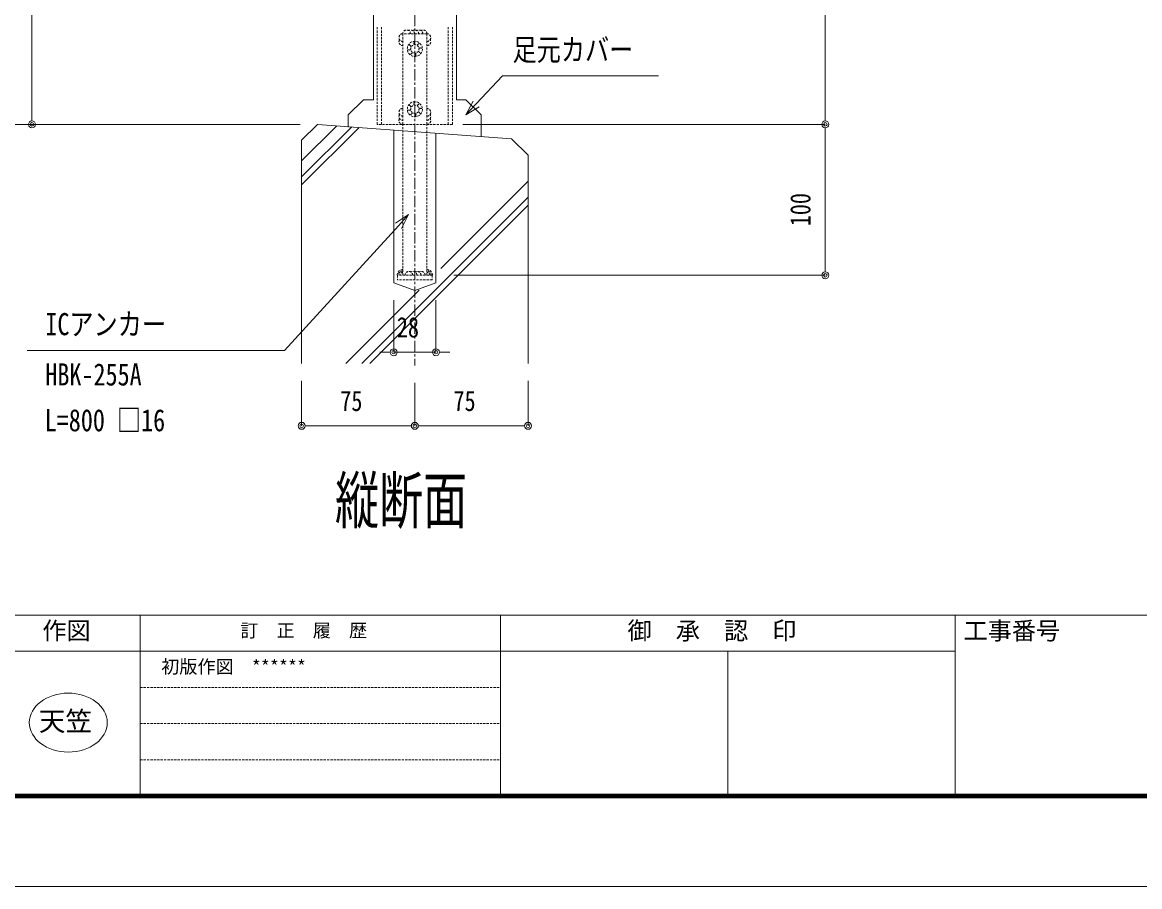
# Model space of a CAD drawing. Units: millimetres, scale not verified. Extents: x -3580 to 3580, y -1188 to 1188.
# Drawn here: x -2302 to -1562, y -1188 to -615 of the extents above; entities that cross this region are included whole.
import ezdxf
from ezdxf.enums import TextEntityAlignment as Align

# ---------------------------------------------------------------- set-up
doc = ezdxf.new("R2010")
doc.units = ezdxf.units.MM
doc.header["$LTSCALE"] = 6
doc.linetypes.add('USER1', pattern=[2, 1.25, -0.25, 0.25, -0.25])
doc.linetypes.add('USER3', pattern=[0.375, 0.25, -0.125])
for name, color, linetype, lineweight in [('0-0_0', 7, 'Continuous', 18), ('0-1_DEFPOINTS', 7, 'Continuous', 18), ('0-3_アンカー', 4, 'USER3', 18), ('0-4_WAKU', 7, 'Continuous', 18), ('0-7_2躯体線', 4, 'Continuous', 18), ('0-8_3中心線', 2, 'USER1', 18), ('0-A_1手摺寸法', 3, 'Continuous', 18)]:
    doc.layers.add(name, color=color, linetype=linetype, lineweight=lineweight)
doc.layers.add('0-2_MOJI', color=7, linetype='Continuous')
doc.styles.add('ＭＳ ゴシック', font='')
doc.styles.get('ＭＳ ゴシック').set_extended_font_data('MS Gothic')

msp = doc.modelspace()

# ---------------------------------------------------------------- linework, layer by layer
at = {"layer": '0-0_0'}
for p, q in [((-2069.39, 162.372), (-2069.39, -666.702)), ((-2014.39, 162.372), (-2014.39, -666.702)), ((-2086.017, -676.702), (-2076.017, -666.702)), ((-2076.017, -666.702), (-2069.39, -666.702)), ((-2014.39, -666.702), (-2008.017, -666.702)), ((-1998.017, -676.702), (-2008.017, -666.702)), ((-2086.017, -676.702), (-2086.017, -684.799)), ((-1998.017, -676.702), (-1998.017, -690.62))]:
    msp.add_line(p, q, dxfattribs=at)
at = {"layer": '0-0_0', "lineweight": 9}
for p, q in [((-2008.017, -676.702), (-2001.187, -669.398)), ((-2295.6, -680.606), (-2295.6, -678.306)), ((-1769.915, -680.606), (-1769.915, -678.306)), ((-1769.915, -685.206), (-1769.915, -687.506)), ((-2045.993, -742.726), (-2052.737, -750.11)), ((-1769.915, -780.606), (-1769.915, -778.306)), ((-2058.19, -833.885), (-2060.49, -833.885)), ((-2025.59, -833.885), (-2023.29, -833.885)), ((-2114.59, -882.652), (-2112.29, -882.652)), ((-2044.19, -882.652), (-2046.49, -882.652)), ((-2039.59, -882.652), (-2037.29, -882.652)), ((-1969.19, -882.652), (-1971.49, -882.652))]:
    msp.add_line(p, q, dxfattribs=at)
at = {"layer": '0-0_0'}
for points in [[(-2001.187, -669.398), (-1983.849, -650.852), (-1880.42, -650.852)], [(-2052.737, -750.11), (-2128.183, -832.705), (-2298.738, -832.705)]]:
    msp.add_lwpolyline(points, dxfattribs=at)
at = {"layer": '0-0_0', "lineweight": 9}
for points in [[(-1999.23, -671.227), (-2008.017, -676.702), (-2003.145, -667.568)], [(-2050.759, -751.917), (-2045.993, -742.726), (-2054.715, -748.302)]]:
    msp.add_lwpolyline(points, dxfattribs=at)
for centre, radius in [((-2295.6, -682.906), 2.3), ((-1769.915, -682.906), 2.3), ((-1769.915, -682.906), 2.3), ((-2295.6, -682.906), 1.15), ((-1769.915, -682.906), 1.15), ((-1769.915, -682.906), 1.15), ((-1769.915, -782.906), 2.3), ((-1769.915, -782.906), 1.15), ((-2055.89, -833.885), 2.3), ((-2055.89, -833.885), 1.15), ((-2027.89, -833.885), 2.3), ((-2027.89, -833.885), 1.15), ((-2116.89, -882.652), 2.3), ((-2041.89, -882.652), 2.3), ((-2041.89, -882.652), 2.3), ((-1966.89, -882.652), 2.3), ((-2116.89, -882.652), 1.15), ((-2041.89, -882.652), 1.15), ((-2041.89, -882.652), 1.15), ((-1966.89, -882.652), 1.15)]:
    msp.add_circle(centre, radius, dxfattribs=at)
at = {"layer": '0-0_0'}
msp.add_ellipse((-2271.508, -1079.31), major_axis=(25.847, 0), ratio=0.755094, dxfattribs=at)
at = {"layer": '0-1_DEFPOINTS', "color": 5}
msp.add_line((-3579.833, -1188.013), (-215.833, -1188.013), dxfattribs=at)
at = {"layer": '0-3_アンカー'}
for p, q in [((-2066.89, -682.906), (-2066.89, -618.51)), ((-2063.89, -682.906), (-2063.89, -618.51)), ((-2019.89, -682.906), (-2019.89, -618.51)), ((-2016.89, -682.906), (-2016.89, -618.51)), ((-2033.89, -622.906), (-2033.89, -682.906)), ((-2016.89, -682.906), (-2066.89, -682.906)), ((-2049.89, -782.906), (-2049.89, -682.906)), ((-2033.89, -782.906), (-2033.89, -682.906))]:
    msp.add_line(p, q, dxfattribs=at)
for points in [[(-2033.89, -622.906), (-2049.89, -622.906), (-2049.89, -682.906)], [(-2030.39, -782.906), (-2053.39, -782.906), (-2053.39, -785.906)], [(-2030.39, -782.906), (-2030.39, -785.906), (-2053.39, -785.906)]]:
    msp.add_lwpolyline(points, dxfattribs=at)
for centre in [(-2041.89, -632.906), (-2041.89, -672.906)]:
    msp.add_circle(centre, 5, dxfattribs=at)
for centre, radius, start, end in [((-2047.359, -622.906), 2.531, 0, 180), ((-2044.619, -622.906), 2.531, 0, 122.76881), ((-2041.88, -622.906), 2.531, 0, 122.76881), ((-2039.14, -622.906), 2.531, 0, 122.76881), ((-2036.401, -622.906), 2.531, 0, 122.76881), ((-2049.89, -625.436), 2.531, 90, 270), ((-2049.89, -628.176), 2.531, 147.23119, 270), ((-2044.959, -628.673), 2.531, 282.23119, 16.65797), ((-2041.067, -627.742), 2.531, 237.23119, 331.65797), ((-2033.89, -625.436), 2.531, 270, 90), ((-2033.89, -628.176), 2.531, 270, 32.76881), ((-2046.122, -635.975), 2.531, 12.23119, 106.65797), ((-2047.053, -632.083), 2.531, 327.23119, 61.65797), ((-2042.712, -638.069), 2.531, 57.23119, 151.65797), ((-2038.82, -637.138), 2.531, 102.23119, 196.65797), ((-2037.657, -629.836), 2.531, 192.23119, 286.65797), ((-2036.726, -633.728), 2.531, 147.23119, 241.65797), ((-2049.89, -674.927), 2.531, 90, 270), ((-2046.122, -675.975), 2.531, 12.23119, 106.65797), ((-2047.053, -672.083), 2.531, 327.23119, 61.65797), ((-2044.959, -668.673), 2.531, 282.23119, 16.65797), ((-2041.067, -667.742), 2.531, 237.23119, 331.65797), ((-2037.657, -669.836), 2.531, 192.23119, 286.65797), ((-2036.726, -673.728), 2.531, 147.23119, 241.65797), ((-2033.89, -674.927), 2.531, 270, 90), ((-2049.89, -677.667), 2.531, 147.23119, 270), ((-2049.89, -680.406), 2.531, 147.23119, 270), ((-2042.712, -678.069), 2.531, 57.23119, 151.65797), ((-2038.82, -677.138), 2.531, 102.23119, 196.65797), ((-2033.89, -677.667), 2.531, 270, 32.76881), ((-2033.89, -680.406), 2.531, 270, 32.76881), ((-2049.89, -782.906), 3.747, 90, 180), ((-2049.89, -782.906), 2.847, 90, 180), ((-2049.89, -782.906), 1.947, 90, 180), ((-2045.816, -782.906), 2.531, 0, 180), ((-2043.076, -782.906), 2.531, 0, 122.76881), ((-2040.337, -782.906), 2.531, 0, 122.76881), ((-2037.597, -782.906), 2.531, 0, 122.76881), ((-2033.89, -782.906), 3.747, 0, 90), ((-2033.89, -782.906), 2.847, 0, 90), ((-2033.89, -782.906), 1.947, 0, 90)]:
    msp.add_arc(centre, radius, start, end, dxfattribs=at)
at = {"layer": '0-4_WAKU'}
for p, q in [((-3499.833, -1008.013), (-299.833, -1008.013)), ((-2223.833, -1008.013), (-2223.833, -1128.013)), ((-1985.166, -1008.013), (-1985.166, -1128.013)), ((-1683.833, -1008.013), (-1683.833, -1128.013)), ((-2523.833, -1032.013), (-2223.833, -1032.013)), ((-2223.833, -1032.013), (-1985.166, -1032.013)), ((-1985.166, -1032.013), (-1683.833, -1032.013)), ((-1834.499, -1032.013), (-1834.499, -1128.013)), ((-3501.033, -1129.213), (-298.633, -1129.213)), ((-3500.433, -1128.613), (-299.233, -1128.613)), ((-3499.833, -1128.013), (-299.833, -1128.013)), ((-3499.233, -1127.413), (-300.433, -1127.413)), ((-3498.633, -1126.813), (-301.033, -1126.813))]:
    msp.add_line(p, q, dxfattribs=at)
at = {"layer": '0-4_WAKU', "linetype": 'USER3'}
for p, q in [((-2223.833, -1056.013), (-1985.166, -1056.013)), ((-2223.833, -1080.013), (-1985.166, -1080.013)), ((-2223.833, -1104.013), (-1985.166, -1104.013))]:
    msp.add_line(p, q, dxfattribs=at)
at = {"layer": '0-7_2躯体線'}
for p, q in [((-2106.383, -682.906), (-2116.89, -693.412)), ((-2116.89, -707.127), (-2093.62, -683.858)), ((-2116.89, -717.736), (-2083.748, -684.595)), ((-2116.89, -723.03), (-2078.822, -684.962)), ((-1977.799, -692.502), (-2106.383, -682.906)), ((-2055.89, -686.917), (-2055.89, -787.81)), ((-2116.89, -841.443), (-2116.89, -693.412)), ((-2027.89, -689.006), (-2027.89, -787.81)), ((-1966.89, -703.412), (-1977.799, -692.502)), ((-1966.89, -841.443), (-1966.89, -703.412)), ((-2024.64, -778.364), (-1966.89, -720.614)), ((-2077.111, -841.443), (-1966.89, -731.222)), ((-2071.817, -841.443), (-1966.89, -736.516)), ((-2041.89, -792.906), (-2055.89, -787.81)), ((-2041.89, -792.906), (-2027.89, -787.81)), ((-2087.719, -841.443), (-2039.037, -792.761))]:
    msp.add_line(p, q, dxfattribs=at)
at = {"layer": '0-8_3中心線'}
msp.add_line((-2041.89, 469.724), (-2041.89, -842.635), dxfattribs=at)
at = {"layer": '0-A_1手摺寸法'}
for p, q in [((-1769.915, -678.306), (-1769.915, 112.494)), ((-2295.6, -678.306), (-2295.6, -607.506)), ((-2117.883, -682.906), (-2344.824, -682.906)), ((-2117.883, -682.906), (-2295.6, -682.906)), ((-2010.14, -682.906), (-1769.915, -682.906)), ((-2010.14, -682.906), (-1769.915, -682.906)), ((-1769.915, -687.506), (-1769.915, -778.306)), ((-2016.14, -782.906), (-1769.915, -782.906)), ((-2055.89, -799.31), (-2055.89, -833.885)), ((-2027.89, -799.31), (-2027.89, -833.885)), ((-2060.49, -833.885), (-2065.09, -833.885)), ((-2055.89, -833.885), (-2027.89, -833.885)), ((-2023.29, -833.885), (-2018.69, -833.885)), ((-2116.89, -852.943), (-2116.89, -882.652)), ((-2041.89, -854.135), (-2041.89, -882.652)), ((-2041.89, -854.135), (-2041.89, -882.652)), ((-1966.89, -852.943), (-1966.89, -882.652)), ((-2112.29, -882.652), (-2046.49, -882.652)), ((-2037.29, -882.652), (-1971.49, -882.652))]:
    msp.add_line(p, q, dxfattribs=at)

# ---------------------------------------------------------------- texts
at = {"layer": '0-0_0', "style": 'ＭＳ ゴシック'}
for s, height, width, p in [('足元カバー', 14.66, 0.8, (-1977.126, -645.149)), ('ICアンカー ', 14.66, 0.8, (-2286.719, -827.002)), ('HBK-255A', 14.66, 0.8, (-2286.719, -860.335)), ('L=800 □16', 14.66, 0.8, (-2287.147, -890.67)), ('縦断面', 30.55, 0.7, (-2094.775, -956.522))]:
    msp.add_text(s, height=height, dxfattribs=dict(at, width=width)).set_placement(p, align=Align.BOTTOM_LEFT)
for s, height, p in [('初版作図\u3000******', 8.798, (-2209.926, -1049.296)), ('天笠', 12.9, (-2291, -1088.668))]:
    msp.add_text(s, height=height, dxfattribs=at).set_placement(p, align=Align.BOTTOM_LEFT)
at = {"layer": '0-2_MOJI', "style": 'ＭＳ ゴシック'}
for s, height, p in [('作図', 11.73, (-2288.694, -1027.807)), ('訂\u3000正\u3000履\u3000歴', 8.798, (-2157.508, -1025.296)), ('御  承  認  印', 11.73, (-1900.939, -1027.807)), ('工事番号', 11.73, (-1678.325, -1027.807))]:
    msp.add_text(s, height=height, dxfattribs=at).set_placement(p, align=Align.BOTTOM_LEFT)
at = {"layer": '0-A_1手摺寸法', "color": 7, "style": 'ＭＳ ゴシック', "width": 0.8}
msp.add_text('100', height=13.49, rotation=90, dxfattribs=at).set_placement((-1775.665, -750.429), align=Align.BOTTOM_LEFT)
for s, p in [('28', (-2053.806, -828.135)), ('75', (-2091.306, -876.902)), ('75', (-2016.306, -876.902))]:
    msp.add_text(s, height=13.49, dxfattribs=at).set_placement(p, align=Align.BOTTOM_LEFT)

doc.saveas('drawing.dxf')
